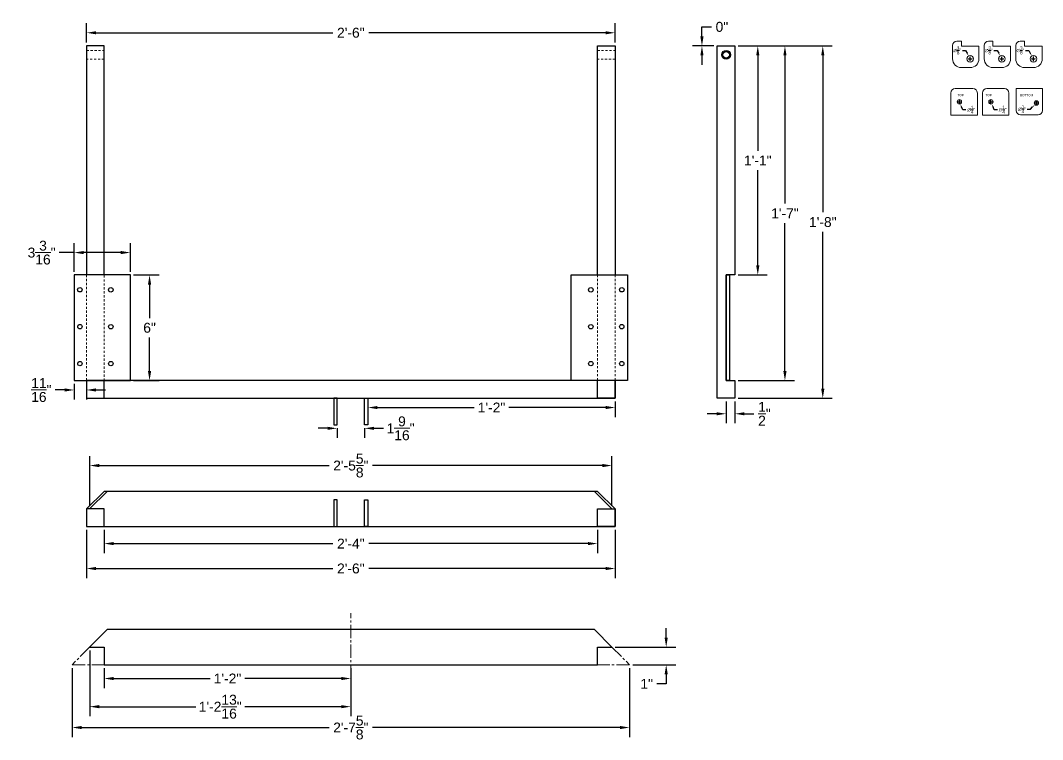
# Model space of a CAD drawing. Header units: inches. Extents: x 4 to 211, y 30 to 478.
# Drawn here: x 55.2 to 113.2, y 437 to 477.8 of the extents above; entities that cross this region are included whole.
import ezdxf

# ---------------------------------------------------------------- set-up
doc = ezdxf.new("R2010")
doc.units = ezdxf.units.IN
doc.header["$MEASUREMENT"] = 0
doc.header["$PDMODE"] = 3
doc.linetypes.add('CENTER2', pattern=[1.125, 0.75, -0.125, 0.125, -0.125])
doc.linetypes.add('HIDDEN2', pattern=[0.1875, 0.125, -0.0625])
for name, color, linetype, lineweight in [('CENTERLINE', 6, 'CENTER2', 13), ('DIM', 6, 'Continuous', 13), ('HIDDEN', 1, 'HIDDEN2', 13)]:
    doc.layers.add(name, color=color, linetype=linetype, lineweight=lineweight)
doc.layers.add('OBJECT', color=7, linetype='Continuous')
doc.styles.add('DIM', font='arial.ttf')
doc.styles.add('TitleAttribute', font='arial.ttf', dxfattribs={"height": 0.125})
doc.dimstyles.new('SM Dimensions', dxfattribs={"dimtxt": 0.1875, "dimasz": 0.18, "dimexe": 0.18, "dimexo": 0.0625, "dimgap": 0.09, "dimtad": 0, "dimtih": 1, "dimtoh": 1, "dimdec": 4, "dimzin": 0, "dimdsep": 46, "dimlunit": 4, "dimtxsty": 'DIM', "dimcen": 0.09, "dimadec": 0, "dimazin": 0, "dimtfac": 1, "dimtdec": 4, "dimtofl": 0, "dimtmove": 0, "dimatfit": 3, "dimfxl": 1, "dimtolj": 1, "dimtzin": 0, "dimarcsym": 0})
doc.dimstyles.new('SMD Dimensions', dxfattribs={"dimscale": 3, "dimtxt": 0.1875, "dimasz": 0.18, "dimexe": 0.18, "dimexo": 0.0625, "dimgap": 0.09, "dimtad": 0, "dimtih": 1, "dimtoh": 1, "dimdec": 4, "dimzin": 0, "dimdsep": 46, "dimlunit": 4, "dimtxsty": 'DIM', "dimcen": 0.09, "dimadec": 0, "dimazin": 0, "dimtfac": 1, "dimtdec": 4, "dimtofl": 0, "dimtmove": 0, "dimatfit": 3, "dimfxl": 1, "dimtolj": 1, "dimtzin": 0, "dimarcsym": 0})

# ---------------------------------------------------------------- blocks, each defined once
blk = doc.blocks.new('*D32')
at = {"layer": 'Defpoints', "color": 0, "transparency": 16777216}
for p in [(95.714, 476.386), (95.714, 463.378), (97.012, 463.378)]:
    blk.add_point(p, dxfattribs=at)
at = {"layer": 'DIM', "color": 0, "lineweight": -2, "transparency": 16777216}
for p, q in [((95.901, 476.386), (97.552, 476.386)), ((97.012, 475.846), (97.012, 470.434)), ((97.012, 463.918), (97.012, 469.329)), ((95.901, 463.378), (97.552, 463.378))]:
    blk.add_line(p, q, dxfattribs=at)
at = {"layer": 'DIM', "color": 0, "transparency": 16777216}
for points in [[(96.922, 475.846), (97.102, 475.846), (97.012, 476.386)], [(96.922, 463.918), (97.102, 463.918), (97.012, 463.378)]]:
    blk.add_solid(points, dxfattribs=at)
at = {"layer": 'DIM', "color": 0, "transparency": 16777216, "insert": (97.012, 469.882), "char_height": 0.5625, "attachment_point": 5, "style": 'DIM'}
blk.add_mtext('\\A1;1\'-1"', dxfattribs=at)
blk = doc.blocks.new('*D33')
at = {"layer": 'Defpoints', "color": 0, "transparency": 16777216}
for p in [(95.714, 476.386), (95.714, 456.378), (100.702, 456.378)]:
    blk.add_point(p, dxfattribs=at)
at = {"layer": 'DIM', "color": 0, "lineweight": -2, "transparency": 16777216}
for p, q in [((95.901, 476.386), (101.242, 476.386)), ((100.702, 475.846), (100.702, 466.939)), ((100.702, 456.918), (100.702, 465.825)), ((95.901, 456.378), (101.242, 456.378))]:
    blk.add_line(p, q, dxfattribs=at)
at = {"layer": 'DIM', "color": 0, "transparency": 16777216}
for points in [[(100.612, 475.846), (100.792, 475.846), (100.702, 476.386)], [(100.612, 456.918), (100.792, 456.918), (100.702, 456.378)]]:
    blk.add_solid(points, dxfattribs=at)
at = {"layer": 'DIM', "color": 0, "transparency": 16777216, "insert": (100.702, 466.382), "char_height": 0.5625, "attachment_point": 5, "style": 'DIM'}
blk.add_mtext('\\A1;1\'-8"', dxfattribs=at)
blk = doc.blocks.new('*D34')
at = {"layer": 'Defpoints', "color": 0, "transparency": 16777216}
for p in [(95.714, 476.386), (95.714, 457.378), (98.554, 457.378)]:
    blk.add_point(p, dxfattribs=at)
at = {"layer": 'DIM', "color": 0, "lineweight": -2, "transparency": 16777216}
for p, q in [((95.901, 476.386), (99.094, 476.386)), ((98.554, 475.846), (98.554, 467.434)), ((98.554, 457.918), (98.554, 466.329)), ((95.901, 457.378), (99.094, 457.378))]:
    blk.add_line(p, q, dxfattribs=at)
at = {"layer": 'DIM', "color": 0, "transparency": 16777216}
for points in [[(98.464, 475.846), (98.644, 475.846), (98.554, 476.386)], [(98.464, 457.918), (98.644, 457.918), (98.554, 457.378)]]:
    blk.add_solid(points, dxfattribs=at)
at = {"layer": 'DIM', "color": 0, "transparency": 16777216, "insert": (98.554, 466.882), "char_height": 0.5625, "attachment_point": 5, "style": 'DIM'}
blk.add_mtext('\\A1;1\'-7"', dxfattribs=at)
blk = doc.blocks.new('*D35')
at = {"layer": 'Defpoints', "color": 0, "transparency": 16777216}
for p in [(95.214, 456.378), (95.714, 456.378), (95.714, 455.497)]:
    blk.add_point(p, dxfattribs=at)
at = {"layer": 'DIM', "color": 0, "lineweight": -2, "transparency": 16777216}
for p, q in [((95.214, 456.191), (95.214, 454.957)), ((95.714, 456.191), (95.714, 454.957)), ((94.674, 455.497), (94.134, 455.497)), ((96.254, 455.497), (96.794, 455.497))]:
    blk.add_line(p, q, dxfattribs=at)
at = {"layer": 'DIM', "color": 0, "transparency": 16777216}
for points in [[(94.674, 455.587), (94.674, 455.407), (95.214, 455.497)], [(96.254, 455.587), (96.254, 455.407), (95.714, 455.497)]]:
    blk.add_solid(points, dxfattribs=at)
at = {"layer": 'DIM', "color": 0, "transparency": 16777216, "insert": (97.39, 455.497), "char_height": 0.5625, "attachment_point": 5, "style": 'DIM'}
blk.add_mtext('\\A1;{\\H1x;\\S1/2;}"', dxfattribs=at)
blk = doc.blocks.new('*D36')
at = {"layer": 'Defpoints', "color": 0, "transparency": 16777216}
for p in [(58.914, 449.09), (88.914, 449.09), (88.914, 446.709)]:
    blk.add_point(p, dxfattribs=at)
at = {"layer": 'DIM', "color": 0, "lineweight": -2, "transparency": 16777216}
for p, q in [((58.914, 448.903), (58.914, 446.169)), ((88.914, 448.903), (88.914, 446.169)), ((59.454, 446.709), (72.892, 446.709)), ((88.374, 446.709), (74.936, 446.709))]:
    blk.add_line(p, q, dxfattribs=at)
at = {"layer": 'DIM', "color": 0, "transparency": 16777216}
for points in [[(59.454, 446.799), (59.454, 446.619), (58.914, 446.709)], [(88.374, 446.799), (88.374, 446.619), (88.914, 446.709)]]:
    blk.add_solid(points, dxfattribs=at)
at = {"layer": 'DIM', "color": 0, "transparency": 16777216, "insert": (73.914, 446.709), "char_height": 0.5625, "attachment_point": 5, "style": 'DIM'}
blk.add_mtext('\\A1;2\'-6"', dxfattribs=at)
blk = doc.blocks.new('*D37')
at = {"layer": 'Defpoints', "color": 0, "transparency": 16777216}
for p in [(88.737, 452.557), (59.091, 450.09), (88.737, 450.09)]:
    blk.add_point(p, dxfattribs=at)
at = {"layer": 'DIM', "color": 0, "lineweight": -2, "transparency": 16777216}
for p, q in [((59.091, 450.278), (59.091, 453.097)), ((88.737, 450.278), (88.737, 453.097)), ((59.631, 452.557), (72.686, 452.557)), ((88.197, 452.557), (75.142, 452.557))]:
    blk.add_line(p, q, dxfattribs=at)
at = {"layer": 'DIM', "color": 0, "transparency": 16777216}
for points in [[(59.631, 452.647), (59.631, 452.467), (59.091, 452.557)], [(88.197, 452.647), (88.197, 452.467), (88.737, 452.557)]]:
    blk.add_solid(points, dxfattribs=at)
at = {"layer": 'DIM', "color": 0, "transparency": 16777216, "insert": (73.914, 452.557), "char_height": 0.5625, "attachment_point": 5, "style": 'DIM'}
blk.add_mtext('\\A1;2\'-5{\\H1x;\\S5/8;}"', dxfattribs=at)
blk = doc.blocks.new('*D38')
at = {"layer": 'Defpoints', "color": 0, "transparency": 16777216}
for p in [(59.914, 449.09), (87.914, 449.09), (87.914, 448.124)]:
    blk.add_point(p, dxfattribs=at)
at = {"layer": 'DIM', "color": 0, "lineweight": -2, "transparency": 16777216}
for p, q in [((59.914, 448.903), (59.914, 447.584)), ((87.914, 448.903), (87.914, 447.584)), ((60.454, 448.124), (72.892, 448.124)), ((87.374, 448.124), (74.936, 448.124))]:
    blk.add_line(p, q, dxfattribs=at)
at = {"layer": 'DIM', "color": 0, "transparency": 16777216}
for points in [[(60.454, 448.214), (60.454, 448.034), (59.914, 448.124)], [(87.374, 448.214), (87.374, 448.034), (87.914, 448.124)]]:
    blk.add_solid(points, dxfattribs=at)
at = {"layer": 'DIM', "color": 0, "transparency": 16777216, "insert": (73.914, 448.124), "char_height": 0.5625, "attachment_point": 5, "style": 'DIM'}
blk.add_mtext('\\A1;2\'-4"', dxfattribs=at)
blk = doc.blocks.new('*D39')
at = {"layer": 'Defpoints', "color": 0, "transparency": 16777216}
for p in [(58.091, 441.24), (89.737, 441.24), (89.737, 437.679)]:
    blk.add_point(p, dxfattribs=at)
at = {"layer": 'DIM', "color": 0, "lineweight": -2, "transparency": 16777216}
for p, q in [((58.091, 441.052), (58.091, 437.139)), ((89.737, 441.052), (89.737, 437.139)), ((58.631, 437.679), (72.686, 437.679)), ((89.197, 437.679), (75.142, 437.679))]:
    blk.add_line(p, q, dxfattribs=at)
at = {"layer": 'DIM', "color": 0, "transparency": 16777216}
for points in [[(58.631, 437.769), (58.631, 437.589), (58.091, 437.679)], [(89.197, 437.769), (89.197, 437.589), (89.737, 437.679)]]:
    blk.add_solid(points, dxfattribs=at)
at = {"layer": 'DIM', "color": 0, "transparency": 16777216, "insert": (73.914, 437.679), "char_height": 0.5625, "attachment_point": 5, "style": 'DIM'}
blk.add_mtext('\\A1;2\'-7{\\H1x;\\S5/8;}"', dxfattribs=at)
blk = doc.blocks.new('*D40')
at = {"layer": 'Defpoints', "color": 0, "transparency": 16777216}
for p in [(59.091, 442.24), (73.914, 440.51), (73.914, 438.864)]:
    blk.add_point(p, dxfattribs=at)
at = {"layer": 'DIM', "color": 0, "lineweight": -2, "transparency": 16777216}
for p, q in [((59.091, 442.052), (59.091, 438.324)), ((73.914, 440.323), (73.914, 438.324)), ((59.631, 438.864), (65.116, 438.864)), ((73.374, 438.864), (67.889, 438.864))]:
    blk.add_line(p, q, dxfattribs=at)
at = {"layer": 'DIM', "color": 0, "transparency": 16777216}
for points in [[(59.631, 438.954), (59.631, 438.774), (59.091, 438.864)], [(73.374, 438.954), (73.374, 438.774), (73.914, 438.864)]]:
    blk.add_solid(points, dxfattribs=at)
at = {"layer": 'DIM', "color": 0, "transparency": 16777216, "insert": (66.502, 438.864), "char_height": 0.5625, "attachment_point": 5, "style": 'DIM'}
blk.add_mtext('\\A1;1\'-2{\\H1x;\\S13/16;}"', dxfattribs=at)
blk = doc.blocks.new('*D41')
at = {"layer": 'Defpoints', "color": 0, "transparency": 16777216}
for p in [(59.914, 441.24), (73.914, 441.24), (73.914, 440.462)]:
    blk.add_point(p, dxfattribs=at)
at = {"layer": 'DIM', "color": 0, "lineweight": -2, "transparency": 16777216}
for p, q in [((59.914, 441.052), (59.914, 439.922)), ((73.914, 441.052), (73.914, 439.922)), ((60.454, 440.462), (65.923, 440.462)), ((73.374, 440.462), (67.905, 440.462))]:
    blk.add_line(p, q, dxfattribs=at)
at = {"layer": 'DIM', "color": 0, "transparency": 16777216}
for points in [[(60.454, 440.552), (60.454, 440.372), (59.914, 440.462)], [(73.374, 440.552), (73.374, 440.372), (73.914, 440.462)]]:
    blk.add_solid(points, dxfattribs=at)
at = {"layer": 'DIM', "color": 0, "transparency": 16777216, "insert": (66.914, 440.462), "char_height": 0.5625, "attachment_point": 5, "style": 'DIM'}
blk.add_mtext('\\A1;1\'-2"', dxfattribs=at)
blk = doc.blocks.new('*D42')
at = {"layer": 'Defpoints', "color": 0, "transparency": 16777216}
for p in [(88.737, 442.24), (89.737, 441.24), (91.814, 441.24)]:
    blk.add_point(p, dxfattribs=at)
at = {"layer": 'DIM', "color": 0, "lineweight": -2, "transparency": 16777216}
for p, q in [((91.814, 442.78), (91.814, 443.32)), ((88.925, 442.24), (92.354, 442.24)), ((89.925, 441.24), (92.354, 441.24)), ((91.814, 440.7), (91.814, 440.16)), ((91.814, 440.16), (91.274, 440.16))]:
    blk.add_line(p, q, dxfattribs=at)
at = {"layer": 'DIM', "color": 0, "transparency": 16777216}
for points in [[(91.724, 442.78), (91.904, 442.78), (91.814, 442.24)], [(91.724, 440.7), (91.904, 440.7), (91.814, 441.24)]]:
    blk.add_solid(points, dxfattribs=at)
at = {"layer": 'DIM', "color": 0, "transparency": 16777216, "insert": (90.707, 440.16), "char_height": 0.5625, "attachment_point": 5, "style": 'DIM'}
blk.add_mtext('\\A1;1"', dxfattribs=at)
blk = doc.blocks.new('*D44')
at = {"layer": 'Defpoints', "color": 0, "transparency": 16777216}
for p in [(74.884, 456.378), (88.914, 456.378), (88.914, 455.851)]:
    blk.add_point(p, dxfattribs=at)
at = {"layer": 'DIM', "color": 0, "lineweight": -2, "transparency": 16777216}
for p, q in [((74.884, 456.191), (74.884, 455.311)), ((88.914, 456.191), (88.914, 455.311)), ((75.424, 455.851), (80.908, 455.851)), ((88.374, 455.851), (82.89, 455.851))]:
    blk.add_line(p, q, dxfattribs=at)
at = {"layer": 'DIM', "color": 0, "transparency": 16777216}
for points in [[(75.424, 455.941), (75.424, 455.761), (74.884, 455.851)], [(88.374, 455.941), (88.374, 455.761), (88.914, 455.851)]]:
    blk.add_solid(points, dxfattribs=at)
at = {"layer": 'DIM', "color": 0, "transparency": 16777216, "insert": (81.899, 455.851), "char_height": 0.5625, "attachment_point": 5, "style": 'DIM'}
blk.add_mtext('\\A1;1\'-2"', dxfattribs=at)
blk = doc.blocks.new('*D45')
at = {"layer": 'Defpoints', "color": 0, "transparency": 16777216}
for p in [(73.133, 454.861), (74.696, 454.861), (74.696, 454.671)]:
    blk.add_point(p, dxfattribs=at)
at = {"layer": 'DIM', "color": 0, "lineweight": -2, "transparency": 16777216}
for p, q in [((72.593, 454.671), (72.053, 454.671)), ((73.133, 454.674), (73.133, 454.131)), ((74.696, 454.674), (74.696, 454.131)), ((75.236, 454.671), (75.776, 454.671))]:
    blk.add_line(p, q, dxfattribs=at)
at = {"layer": 'DIM', "color": 0, "transparency": 16777216}
for points in [[(72.593, 454.761), (72.593, 454.581), (73.133, 454.671)], [(75.236, 454.761), (75.236, 454.581), (74.696, 454.671)]]:
    blk.add_solid(points, dxfattribs=at)
at = {"layer": 'DIM', "color": 0, "transparency": 16777216, "insert": (76.738, 454.671), "char_height": 0.5625, "attachment_point": 5, "style": 'DIM'}
blk.add_mtext('\\A1;1{\\H1x;\\S9/16;}"', dxfattribs=at)
blk = doc.blocks.new('*D46')
at = {"layer": 'Defpoints', "color": 0, "transparency": 16777216}
for p in [(88.914, 477.134), (58.914, 476.386), (88.914, 476.386)]:
    blk.add_point(p, dxfattribs=at)
at = {"layer": 'DIM', "color": 0, "lineweight": -2, "transparency": 16777216}
for p, q in [((58.914, 476.573), (58.914, 477.674)), ((88.914, 476.573), (88.914, 477.674)), ((59.454, 477.134), (72.892, 477.134)), ((88.374, 477.134), (74.936, 477.134))]:
    blk.add_line(p, q, dxfattribs=at)
at = {"layer": 'DIM', "color": 0, "transparency": 16777216}
for points in [[(59.454, 477.224), (59.454, 477.044), (58.914, 477.134)], [(88.374, 477.224), (88.374, 477.044), (88.914, 477.134)]]:
    blk.add_solid(points, dxfattribs=at)
at = {"layer": 'DIM', "color": 0, "transparency": 16777216, "insert": (73.914, 477.134), "char_height": 0.5625, "attachment_point": 5, "style": 'DIM'}
blk.add_mtext('\\A1;2\'-6"', dxfattribs=at)
blk = doc.blocks.new('*D47')
at = {"layer": 'Defpoints', "color": 0, "transparency": 16777216}
for p in [(93.843, 476.386), (94.714, 476.386), (94.714, 476.386)]:
    blk.add_point(p, dxfattribs=at)
at = {"layer": 'DIM', "color": 0, "lineweight": -2, "transparency": 16777216}
for p, q in [((93.843, 476.926), (93.843, 477.466)), ((93.843, 477.466), (94.383, 477.466)), ((94.526, 476.386), (93.303, 476.386)), ((94.526, 476.386), (93.303, 476.386)), ((93.843, 475.846), (93.843, 475.306))]:
    blk.add_line(p, q, dxfattribs=at)
at = {"layer": 'DIM', "color": 0, "transparency": 16777216}
for points in [[(93.753, 476.926), (93.933, 476.926), (93.843, 476.386)], [(93.753, 475.846), (93.933, 475.846), (93.843, 476.386)]]:
    blk.add_solid(points, dxfattribs=at)
at = {"layer": 'DIM', "color": 0, "transparency": 16777216, "insert": (94.976, 477.466), "char_height": 0.5625, "attachment_point": 5, "style": 'DIM'}
blk.add_mtext('\\A1;0"', dxfattribs=at)
blk = doc.blocks.new('*D48')
at = {"layer": 'Defpoints', "color": 0, "transparency": 16777216}
for p in [(58.212, 457.378), (58.914, 457.378), (58.914, 456.848)]:
    blk.add_point(p, dxfattribs=at)
at = {"layer": 'DIM', "color": 0, "lineweight": -2, "transparency": 16777216}
for p, q in [((58.212, 457.191), (58.212, 456.308)), ((58.914, 457.191), (58.914, 456.308)), ((57.672, 456.848), (57.132, 456.848)), ((59.454, 456.848), (59.994, 456.848))]:
    blk.add_line(p, q, dxfattribs=at)
at = {"layer": 'DIM', "color": 0, "transparency": 16777216}
for points in [[(57.672, 456.938), (57.672, 456.758), (58.212, 456.848)], [(59.454, 456.938), (59.454, 456.758), (58.914, 456.848)]]:
    blk.add_solid(points, dxfattribs=at)
at = {"layer": 'DIM', "color": 0, "transparency": 16777216, "insert": (56.346, 456.848), "char_height": 0.5625, "attachment_point": 5, "style": 'DIM'}
blk.add_mtext('\\A1;{\\H1x;\\S11/16;}"', dxfattribs=at)
blk = doc.blocks.new('*D49')
at = {"layer": 'Defpoints', "color": 0, "transparency": 16777216}
for p in [(61.399, 463.378), (61.399, 457.378), (62.49, 457.378)]:
    blk.add_point(p, dxfattribs=at)
at = {"layer": 'DIM', "color": 0, "lineweight": -2, "transparency": 16777216}
for p, q in [((61.587, 463.378), (63.03, 463.378)), ((62.49, 462.838), (62.49, 460.935)), ((62.49, 457.918), (62.49, 459.821)), ((61.587, 457.378), (63.03, 457.378))]:
    blk.add_line(p, q, dxfattribs=at)
at = {"layer": 'DIM', "color": 0, "transparency": 16777216}
for points in [[(62.4, 462.838), (62.58, 462.838), (62.49, 463.378)], [(62.4, 457.918), (62.58, 457.918), (62.49, 457.378)]]:
    blk.add_solid(points, dxfattribs=at)
at = {"layer": 'DIM', "color": 0, "transparency": 16777216, "insert": (62.49, 460.378), "char_height": 0.5625, "attachment_point": 5, "style": 'DIM'}
blk.add_mtext('\\A1;6"', dxfattribs=at)
blk = doc.blocks.new('*D50')
at = {"layer": 'Defpoints', "color": 0, "transparency": 16777216}
for p in [(61.399, 464.652), (58.212, 463.378), (61.399, 463.378)]:
    blk.add_point(p, dxfattribs=at)
at = {"layer": 'DIM', "color": 0, "lineweight": -2, "transparency": 16777216}
for p, q in [((58.212, 463.566), (58.212, 465.192)), ((61.399, 463.566), (61.399, 465.192)), ((58.212, 464.652), (57.351, 464.652)), ((60.859, 464.652), (58.752, 464.652))]:
    blk.add_line(p, q, dxfattribs=at)
at = {"layer": 'DIM', "color": 0, "transparency": 16777216}
for points in [[(58.752, 464.742), (58.752, 464.562), (58.212, 464.652)], [(60.859, 464.742), (60.859, 464.562), (61.399, 464.652)]]:
    blk.add_solid(points, dxfattribs=at)
at = {"layer": 'DIM', "color": 0, "transparency": 16777216, "insert": (56.363, 464.652), "char_height": 0.5625, "attachment_point": 5, "style": 'DIM'}
blk.add_mtext('\\A1;3{\\H1x;\\S3/16;}"', dxfattribs=at)
blk = doc.blocks.new('*D52')
at = {"layer": 'Defpoints', "color": 0, "transparency": 16777216}
for p in [(108.977, 475.818), (109.157, 475.489)]:
    blk.add_point(p, dxfattribs=at)
at = {"layer": 'DIM', "color": 0, "lineweight": -2, "transparency": 16777216}
for p, q in [((108.623, 476.134), (108.803, 476.134)), ((108.803, 476.134), (108.89, 475.976)), ((109.067, 475.564), (109.067, 475.744)), ((108.977, 475.654), (109.157, 475.654))]:
    blk.add_line(p, q, dxfattribs=at)
at = {"layer": 'DIM', "color": 0, "transparency": 16777216}
blk.add_solid([(108.916, 475.99), (108.864, 475.961), (108.977, 475.818)], dxfattribs=at)
at = {"layer": 'DIM', "color": 0, "transparency": 16777216, "insert": (108.328, 476.134), "char_height": 0.1875, "attachment_point": 5, "style": 'DIM'}
blk.add_mtext('\\A1;∅{\\H1x;\\S3/8;}"', dxfattribs=at)
blk = doc.blocks.new('*D53')
at = {"layer": 'Defpoints', "color": 0, "transparency": 16777216}
for p in [(108.407, 473.326), (108.504, 473.096)]:
    blk.add_point(p, dxfattribs=at)
at = {"layer": 'DIM', "color": 0, "lineweight": -2, "transparency": 16777216}
for p, q in [((108.366, 473.211), (108.546, 473.211)), ((108.456, 473.121), (108.456, 473.301)), ((108.645, 472.765), (108.575, 472.931)), ((108.825, 472.765), (108.645, 472.765))]:
    blk.add_line(p, q, dxfattribs=at)
at = {"layer": 'DIM', "color": 0, "transparency": 16777216}
blk.add_solid([(108.602, 472.942), (108.547, 472.919), (108.504, 473.096)], dxfattribs=at)
at = {"layer": 'DIM', "color": 0, "transparency": 16777216, "insert": (109.123, 472.765), "char_height": 0.1875, "attachment_point": 5, "style": 'DIM'}
blk.add_mtext('\\A1;∅{\\H1x;\\S1/4;}"', dxfattribs=at)
blk = doc.blocks.new('*D54')
at = {"layer": 'Defpoints', "color": 0, "transparency": 16777216}
for p in [(112.739, 473.056), (112.912, 473.236)]:
    blk.add_point(p, dxfattribs=at)
at = {"layer": 'DIM', "color": 0, "lineweight": -2, "transparency": 16777216}
for p, q in [((112.489, 472.797), (112.614, 472.926)), ((112.736, 473.146), (112.916, 473.146)), ((112.826, 473.056), (112.826, 473.236)), ((112.309, 472.797), (112.489, 472.797))]:
    blk.add_line(p, q, dxfattribs=at)
at = {"layer": 'DIM', "color": 0, "transparency": 16777216}
blk.add_solid([(112.592, 472.947), (112.636, 472.906), (112.739, 473.056)], dxfattribs=at)
at = {"layer": 'DIM', "color": 0, "transparency": 16777216, "insert": (112.011, 472.797), "char_height": 0.1875, "attachment_point": 5, "style": 'DIM'}
blk.add_mtext('\\A1;∅{\\H1x;\\S1/4;}"', dxfattribs=at)
blk = doc.blocks.new('*D56')
at = {"layer": 'Defpoints', "color": 0, "transparency": 16777216}
for p in [(110.194, 473.326), (110.292, 473.096)]:
    blk.add_point(p, dxfattribs=at)
at = {"layer": 'DIM', "color": 0, "lineweight": -2, "transparency": 16777216}
for p, q in [((110.153, 473.211), (110.333, 473.211)), ((110.243, 473.121), (110.243, 473.301)), ((110.433, 472.765), (110.363, 472.931)), ((110.613, 472.765), (110.433, 472.765))]:
    blk.add_line(p, q, dxfattribs=at)
at = {"layer": 'DIM', "color": 0, "transparency": 16777216}
blk.add_solid([(110.39, 472.942), (110.335, 472.919), (110.292, 473.096)], dxfattribs=at)
at = {"layer": 'DIM', "color": 0, "transparency": 16777216, "insert": (110.911, 472.765), "char_height": 0.1875, "attachment_point": 5, "style": 'DIM'}
blk.add_mtext('\\A1;∅{\\H1x;\\S1/4;}"', dxfattribs=at)
blk = doc.blocks.new('*D57')
at = {"layer": 'Defpoints', "color": 0, "transparency": 16777216}
for p in [(110.771, 475.818), (110.952, 475.489)]:
    blk.add_point(p, dxfattribs=at)
at = {"layer": 'DIM', "color": 0, "lineweight": -2, "transparency": 16777216}
for p, q in [((110.418, 476.134), (110.598, 476.134)), ((110.598, 476.134), (110.685, 475.976)), ((110.862, 475.564), (110.862, 475.744)), ((110.772, 475.654), (110.952, 475.654))]:
    blk.add_line(p, q, dxfattribs=at)
at = {"layer": 'DIM', "color": 0, "transparency": 16777216}
blk.add_solid([(110.711, 475.99), (110.658, 475.961), (110.771, 475.818)], dxfattribs=at)
at = {"layer": 'DIM', "color": 0, "transparency": 16777216, "insert": (110.123, 476.134), "char_height": 0.1875, "attachment_point": 5, "style": 'DIM'}
blk.add_mtext('\\A1;∅{\\H1x;\\S3/8;}"', dxfattribs=at)
blk = doc.blocks.new('*D58')
at = {"layer": 'Defpoints', "color": 0, "transparency": 16777216}
for p in [(112.566, 475.818), (112.746, 475.489)]:
    blk.add_point(p, dxfattribs=at)
at = {"layer": 'DIM', "color": 0, "lineweight": -2, "transparency": 16777216}
for p, q in [((112.213, 476.134), (112.393, 476.134)), ((112.393, 476.134), (112.479, 475.976)), ((112.656, 475.564), (112.656, 475.744)), ((112.566, 475.654), (112.746, 475.654))]:
    blk.add_line(p, q, dxfattribs=at)
at = {"layer": 'DIM', "color": 0, "transparency": 16777216}
blk.add_solid([(112.506, 475.99), (112.453, 475.961), (112.566, 475.818)], dxfattribs=at)
at = {"layer": 'DIM', "color": 0, "transparency": 16777216, "insert": (111.918, 476.134), "char_height": 0.1875, "attachment_point": 5, "style": 'DIM'}
blk.add_mtext('\\A1;∅{\\H1x;\\S3/8;}"', dxfattribs=at)

msp = doc.modelspace()

# ---------------------------------------------------------------- linework, layer by layer
at = {"layer": 'CENTERLINE'}
for p, q in [((73.91395, 440.51049), (73.91395, 444.16592)), ((59.09072, 442.23968), (58.09072, 441.23968)), ((88.73717, 442.23968), (89.73717, 441.23968)), ((58.09072, 441.23968), (59.91395, 441.23968)), ((89.73717, 441.23968), (87.91395, 441.23968))]:
    msp.add_line(p, q, dxfattribs=at)
at = {"layer": 'DIM'}
for p, q in [((108.56687, 476.65358), (108.56687, 476.37938)), ((108.56687, 476.37938), (109.56687, 476.37938)), ((110.36154, 476.65358), (110.36154, 476.37938)), ((110.36154, 476.37938), (111.36154, 476.37938)), ((112.1562, 476.65358), (112.1562, 476.37938)), ((112.1562, 476.37938), (113.1562, 476.37938)), ((109.06687, 475.77858), (109.06687, 475.52858)), ((110.86154, 475.77858), (110.86154, 475.52858)), ((112.6562, 475.77858), (112.6562, 475.52858)), ((109.19187, 475.65358), (108.94187, 475.65358)), ((110.98654, 475.65358), (110.73654, 475.65358)), ((112.7812, 475.65358), (112.5312, 475.65358)), ((108.58051, 473.21125), (108.33051, 473.21125)), ((108.45551, 473.33625), (108.45551, 473.08625)), ((110.36841, 473.21125), (110.11841, 473.21125)), ((110.24341, 473.33625), (110.24341, 473.08625)), ((112.95051, 473.14625), (112.70051, 473.14625)), ((112.82551, 473.27125), (112.82551, 473.02125))]:
    msp.add_line(p, q, dxfattribs=at)
for points in [[(108.56687, 476.65358), (108.31687, 476.65358, 0.41421356), (108.06687, 476.40358), (108.06687, 475.65358, 0.41421356), (108.56687, 475.15358), (109.06687, 475.15358, 0.41421356), (109.56687, 475.65358), (109.56687, 476.37938)], [(110.36154, 476.65358), (110.11154, 476.65358, 0.41421356), (109.86154, 476.40358), (109.86154, 475.65358, 0.41421356), (110.36154, 475.15358), (110.86154, 475.15358, 0.41421356), (111.36154, 475.65358), (111.36154, 476.37938)], [(112.1562, 476.65358), (111.9062, 476.65358, 0.41421356), (111.6562, 476.40358), (111.6562, 475.65358, 0.41421356), (112.1562, 475.15358), (112.6562, 475.15358, 0.41421356), (113.1562, 475.65358), (113.1562, 476.37938)]]:
    msp.add_lwpolyline(points, format="xyb", dxfattribs=at)
for points in [[(113.17551, 473.97794), (111.67551, 473.97794), (111.67551, 472.72794, 0.41421356), (111.92551, 472.47794), (112.92551, 472.47794, 0.41421356), (113.17551, 472.72794)], [(107.97351, 472.46125), (109.47351, 472.46125), (109.47351, 473.71125, 0.41421356), (109.22351, 473.96125), (108.22351, 473.96125, 0.41421356), (107.97351, 473.71125)], [(109.76141, 472.46125), (111.26141, 472.46125), (111.26141, 473.71125, 0.41421356), (111.01141, 473.96125), (110.01141, 473.96125, 0.41421356), (109.76141, 473.71125)]]:
    msp.add_lwpolyline(points, format="xyb", close=True, dxfattribs=at)
for centre, radius in [((109.06687, 475.65358), 0.1875), ((110.86154, 475.65358), 0.1875), ((112.6562, 475.65358), 0.1875), ((108.45551, 473.21125), 0.125), ((110.24341, 473.21125), 0.125), ((112.82551, 473.14625), 0.125)]:
    msp.add_circle(centre, radius, dxfattribs=at)
at = {"layer": 'HIDDEN'}
for p, q in [((58.91395, 463.37803), (58.91395, 457.37803)), ((59.91395, 457.37803), (59.91395, 463.37803)), ((87.91395, 463.37803), (87.91395, 457.37803)), ((88.91395, 463.37803), (88.91395, 457.37803))]:
    msp.add_line(p, q, dxfattribs=at)
for points in [[(58.91395, 476.13554), (59.91395, 476.13554), (59.91395, 475.63554), (58.91395, 475.63554)], [(87.91395, 476.13554), (88.91395, 476.13554), (88.91395, 475.63554), (87.91395, 475.63554)]]:
    msp.add_lwpolyline(points, close=True, dxfattribs=at)
at = {"layer": 'OBJECT'}
for p, q in [((58.91395, 450.09013), (59.91395, 451.09013)), ((59.09072, 450.09013), (60.09072, 451.09013)), ((88.73717, 450.09013), (87.73717, 451.09013)), ((88.91395, 450.09013), (87.91395, 451.09013))]:
    msp.add_line(p, q, dxfattribs=at)
for points in [[(59.91395, 463.37803), (59.91395, 476.38554), (58.91395, 476.38554), (58.91395, 463.37803)], [(87.91395, 463.37803), (87.91395, 476.38554), (88.91395, 476.38554), (88.91395, 463.37803)], [(58.91395, 457.37803), (58.91395, 456.37803), (59.91395, 456.37803), (59.91395, 457.37803)], [(88.91395, 457.37803), (88.91395, 456.37803), (87.91395, 456.37803), (87.91395, 457.37803)], [(87.91395, 451.09013), (59.91395, 451.09013)], [(58.91395, 450.09013), (58.91395, 449.09013), (88.91395, 449.09013), (88.91395, 450.09013)]]:
    msp.add_lwpolyline(points, dxfattribs=at)
for points in [[(95.21376, 463.37803), (95.21376, 457.37803), (95.71376, 457.37803), (95.71376, 456.37803), (94.71376, 456.37803), (94.71376, 476.38554), (95.71376, 476.38554), (95.71376, 463.37803)], [(61.39935, 463.37803), (58.21185, 463.37803), (58.21185, 457.37803), (61.39935, 457.37803)], [(86.42855, 463.37803), (89.61605, 463.37803), (89.61605, 457.37803), (86.42855, 457.37803)], [(95.21376, 463.37803), (95.40126, 463.37803), (95.40126, 457.37803), (95.21376, 457.37803)], [(58.91395, 456.37803), (88.91395, 456.37803), (88.91395, 457.37803), (58.91395, 457.37803)], [(72.94516, 454.86134), (73.13266, 454.86134), (73.13266, 456.37803), (72.94516, 456.37803)], [(74.88389, 454.86134), (74.69639, 454.86134), (74.69639, 456.37803), (74.88389, 456.37803)], [(72.94516, 449.09013), (73.13266, 449.09013), (73.13266, 450.60681), (72.94516, 450.60681)], [(74.88389, 449.09013), (74.69639, 449.09013), (74.69639, 450.60681), (74.88389, 450.60681)], [(58.91395, 449.09013), (59.91395, 449.09013), (59.91395, 450.09013), (58.91395, 450.09013)], [(88.91395, 449.09013), (87.91395, 449.09013), (87.91395, 450.09013), (88.91395, 450.09013)], [(59.09072, 442.23968), (59.91395, 442.23968), (59.91395, 441.23968), (87.91395, 441.23968), (87.91395, 442.23968), (88.73717, 442.23968), (87.73717, 443.23968), (60.09072, 443.23968)]]:
    msp.add_lwpolyline(points, close=True, dxfattribs=at)
for centre, radius in [((95.21376, 475.88554), 0.25), ((95.21376, 475.88554), 0.1875), ((58.53403, 462.53795), 0.125), ((60.29045, 462.53544), 0.125), ((87.53745, 462.53544), 0.125), ((89.29386, 462.53795), 0.125), ((58.5353, 460.44385), 0.125), ((60.29172, 460.44134), 0.125), ((87.53618, 460.44134), 0.125), ((89.29259, 460.44385), 0.125), ((58.5353, 458.34721), 0.125), ((60.29172, 458.3447), 0.125), ((87.53618, 458.3447), 0.125), ((89.29259, 458.34721), 0.125)]:
    msp.add_circle(centre, radius, dxfattribs=at)

# ---------------------------------------------------------------- texts
at = {"layer": 'DIM', "char_height": 0.125, "attachment_point": 1, "style": 'TitleAttribute'}
for s, insert in [('TOP', (108.35333, 473.65478)), ('TOP', (109.94278, 473.65478)), ('BOTTOM', (111.89608, 473.65478))]:
    msp.add_mtext_dynamic_manual_height_columns(s, width=0.4356626, gutter_width=0.625, heights=[0], dxfattribs=dict(at, insert=insert))

# ---------------------------------------------------------------- dimensions: what is measured, and where the dimension line sits
at = {"layer": 'DIM'}
for base, p1, p2, picture, middle in [((88.91395, 477.1341), (58.91395, 476.38554), (88.91395, 476.38554), '*D46', (73.91395, 477.1341)), ((88.91395, 455.85069), (74.88389, 456.37803), (88.91395, 456.37803), '*D44', (81.89892, 455.85069)), ((95.71376, 455.49699), (95.21376, 456.37803), (95.71376, 456.37803), '*D35', (97.3899, 455.49699)), ((74.69639, 454.6714), (73.13266, 454.86134), (74.69639, 454.86134), '*D45', (76.7382, 454.6714)), ((88.737171, 452.556846), (59.090725, 450.090128), (88.737171, 450.090128), '*D37', (73.913948, 452.556846)), ((87.91395, 448.12416), (59.91395, 449.09013), (87.91395, 449.09013), '*D38', (73.91395, 448.12416)), ((73.91395, 438.86428), (59.09072, 442.23968), (73.91395, 440.51049), '*D40', (66.50234, 438.86428)), ((89.737171, 437.678565), (58.090725, 441.23968), (89.737171, 441.23968), '*D39', (73.913948, 437.678565)), ((73.91395, 440.46241), (59.91395, 441.23968), (73.91395, 441.23968), '*D41', (66.91395, 440.46241))]:
    dim = msp.add_linear_dim(base=base, p1=p1, p2=p2, dimstyle='SMD Dimensions', dxfattribs=at)
    dim.commit()
    dim.dimension.update_dxf_attribs({"geometry": picture, "text_midpoint": middle})
for base, p1, p2, picture, middle in [((93.8428366502, 476.3855429594), (94.7137580555, 476.3855429594), (94.7137580555, 476.3855429594), '*D47', (94.9761014865, 477.4655429594)), ((97.01205, 463.37803), (95.71376, 476.38554), (95.71376, 463.37803), '*D32', (97.01205, 469.88178)), ((100.70183, 456.37803), (95.71376, 476.38554), (95.71376, 456.37803), '*D33', (100.70183, 466.38178)), ((98.55367, 457.37803), (95.71376, 476.38554), (95.71376, 457.37803), '*D34', (98.55367, 466.88178)), ((62.48974, 457.37803), (61.39935, 463.37803), (61.39935, 457.37803), '*D49', (62.48974, 460.37803)), ((91.81354, 441.23968), (88.73717, 442.23968), (89.73717, 441.23968), '*D42', (90.70675, 440.15968))]:
    dim = msp.add_linear_dim(base=base, p1=p1, p2=p2, angle=90, dimstyle='SMD Dimensions', dxfattribs=at)
    dim.commit()
    dim.dimension.update_dxf_attribs({"geometry": picture, "text_midpoint": middle})
for p1, p2, picture, middle in [((109.15709, 475.48921), (108.97665, 475.81795), '*D52', (108.32847, 476.13353)), ((110.95176, 475.48921), (110.77132, 475.81795), '*D57', (110.12314, 476.13353)), ((112.74642, 475.48921), (112.56598, 475.81795), '*D58', (111.9178, 476.13353)), ((108.40658, 473.32628), (108.50443, 473.09622), '*D53', (109.12337, 472.76495)), ((110.19449, 473.32628), (110.29234, 473.09622), '*D56', (110.91128, 472.76495)), ((112.91217, 473.23633), (112.73885, 473.05617), '*D54', (112.01123, 472.79674))]:
    dim = msp.add_diameter_dim_2p(p1=p1, p2=p2, dimstyle='SM Dimensions', dxfattribs=at)
    dim.commit()
    dim.dimension.update_dxf_attribs({"geometry": picture, "text_midpoint": middle})
for base, p1, p2, picture, middle in [((61.39935, 464.65247), (58.21185, 463.37803), (61.39935, 463.37803), '*D50', (56.36326, 464.65247)), ((58.91395, 456.84781), (58.21185, 457.37803), (58.91395, 457.37803), '*D48', (56.34578, 456.84781)), ((88.91395, 446.70948), (58.91395, 449.09013), (88.91395, 449.09013), '*D36', (73.91395, 446.70948))]:
    dim = msp.add_linear_dim(base=base, p1=p1, p2=p2, dimstyle='SMD Dimensions', dxfattribs=at)
    dim.commit()
    dim.dimension.update_dxf_attribs({"geometry": picture, "text_midpoint": middle, "dimtype": 160})

doc.saveas('drawing.dxf')
